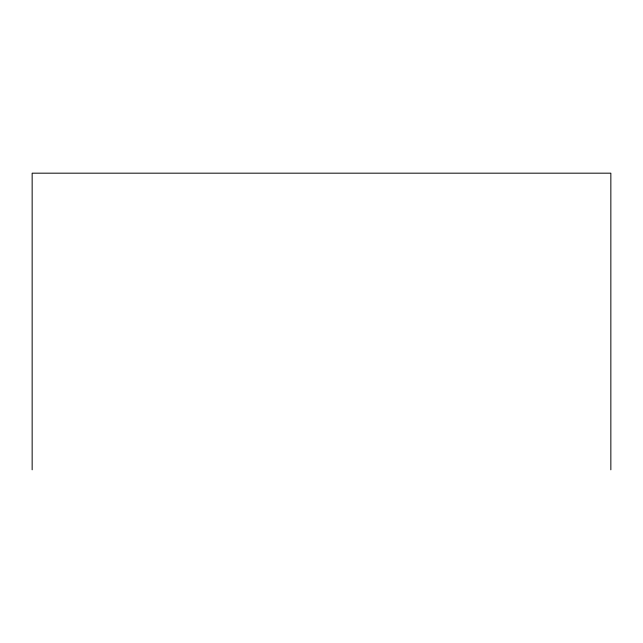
<?xml version="1.0" encoding="UTF-8"?>
<svg xmlns="http://www.w3.org/2000/svg" width="643" height="643" viewBox="0 0 643 643"><rect width="100%" height="100%" fill="white"/><g stroke="black" fill="none" stroke-linecap="round" stroke-linejoin="round"><path stroke-width="0.96" d="M610.85 469.824L610.85 173.176L32.15 173.176L32.15 469.824"/></g></svg>
